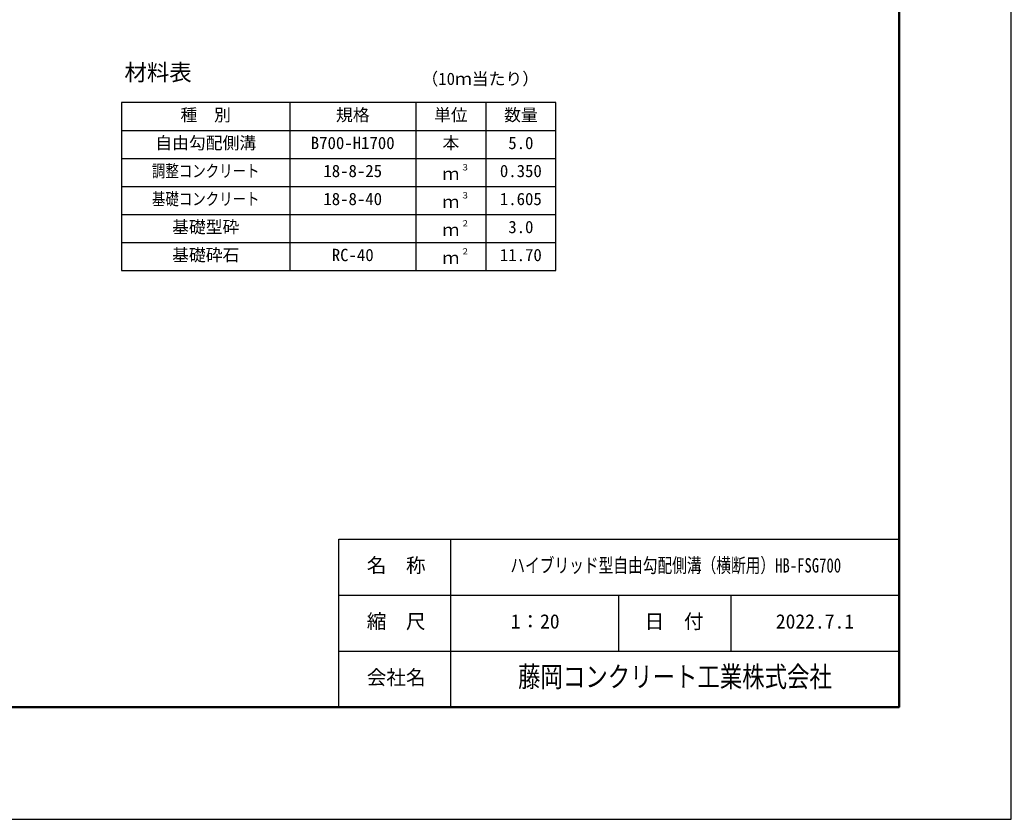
# Model space of a CAD drawing. Units: millimetres, scale not verified. Extents: x -16800 to 16800, y -5940 to 5940.
# Drawn here: x 13262 to 16800, y -5940 to -3086 of the extents above; entities that cross this region are included whole.
import ezdxf
from ezdxf.enums import TextEntityAlignment as Align

# ---------------------------------------------------------------- set-up
doc = ezdxf.new("R2010")
doc.units = ezdxf.units.MM
doc.header["$LTSCALE"] = 20
for name, color, linetype, lineweight in [('0-1_Defpoints', 5, 'Continuous', 25), ('0-3_HYO', 3, 'Continuous', 25), ('0-4_HYO2', 4, 'Continuous', 25), ('0-6_TXT', 7, 'Continuous', 25), ('0-7_WAKU', 3, 'Continuous', 25), ('0-8_WAKU-LINE', 7, 'Continuous', 25)]:
    doc.layers.add(name, color=color, linetype=linetype, lineweight=lineweight)
doc.layers.add('0-9_WAKU-TXT', color=7, linetype='Continuous')
doc.styles.add('ＭＳ ゴシック', font='')
doc.styles.get('ＭＳ ゴシック').set_extended_font_data('MS Gothic')

msp = doc.modelspace()

# ---------------------------------------------------------------- linework, layer by layer
at = {"layer": '0-1_Defpoints'}
msp.add_lwpolyline([(0, -5940), (16800, -5940), (16800, 5940), (0, 5940)], close=True, dxfattribs=at)
at = {"layer": '0-3_HYO'}
for p, q in [((14225, -3381.13), (14225, -3981.13)), ((14675, -3381.13), (14675, -3981.13)), ((14925, -3381.13), (14925, -3981.13)), ((13625, -3481.13), (15175, -3481.13))]:
    msp.add_line(p, q, dxfattribs=at)
msp.add_lwpolyline([(13625, -3981.13), (15175, -3981.13), (15175, -3381.13), (13625, -3381.13)], close=True, dxfattribs=at)
at = {"layer": '0-4_HYO2'}
for p, q in [((13625, -3581.13), (15175, -3581.13)), ((13625, -3681.13), (15175, -3681.13)), ((13625, -3781.13), (15175, -3781.13)), ((13625, -3881.13), (15175, -3881.13))]:
    msp.add_line(p, q, dxfattribs=at)
at = {"layer": '0-7_WAKU'}
for p, q in [((14400, -4940), (16400, -4940)), ((14400, -5540), (14400, -4940))]:
    msp.add_line(p, q, dxfattribs=at)
at = {"layer": '0-7_WAKU', "lineweight": 50}
msp.add_lwpolyline([(400, -5540), (16400, -5540), (16400, 5540), (400, 5540)], close=True, dxfattribs=at)
at = {"layer": '0-8_WAKU-LINE'}
for p, q in [((14800, -5540), (14800, -4940)), ((14400, -5140), (16400, -5140)), ((15400, -5340), (15400, -5140)), ((15800, -5340), (15800, -5140)), ((14400, -5340), (16400, -5340))]:
    msp.add_line(p, q, dxfattribs=at)

# ---------------------------------------------------------------- texts
at = {"layer": '0-6_TXT', "style": 'ＭＳ ゴシック'}
for s, height, p in [('材料表', 58.65, (13635, -3321.12)), ('（10ｍ当たり）', 43.99, (14695, -3332.13)), ('種\u3000別', 43.99, (13835, -3461.13)), ('規格', 43.99, (14390, -3461.13)), ('単位', 43.99, (14740, -3461.13)), ('数量', 43.99, (14990, -3461.13)), ('自由勾配側溝', 43.99, (13745, -3561.13)), ('本', 43.99, (14770, -3561.13)), ('B700-H1700', 43.99, (14300, -3561.13)), ('5.0', 43.99, (15005, -3561.13)), ('18-8-25', 43.99, (14345, -3661.13)), ('３', 21.99, (14835.54, -3630.76)), ('0.350', 43.99, (14975, -3661.13)), ('ｍ', 43.99, (14770, -3671.13)), ('18-8-40', 43.99, (14345, -3761.13)), ('３', 21.99, (14835.54, -3730.76)), ('1.605', 43.99, (14975, -3761.13)), ('ｍ', 43.99, (14770, -3771.13)), ('基礎型砕', 43.99, (13805, -3861.13)), ('２', 21.99, (14835.54, -3830.76)), ('3.0', 43.99, (15005, -3861.13)), ('ｍ', 43.99, (14770, -3871.13)), ('基礎砕石', 43.99, (13805, -3961.13)), ('RC-40', 43.99, (14375, -3961.13)), ('ｍ', 43.99, (14770, -3971.13)), ('２', 21.99, (14835.54, -3930.76)), ('11.70', 43.99, (14975, -3961.13))]:
    msp.add_text(s, height=height, dxfattribs=at).set_placement(p, align=Align.BOTTOM_LEFT)
at = {"layer": '0-6_TXT', "style": 'ＭＳ ゴシック', "width": 0.8}
for s, p in [('調整コンクリート', (13733, -3661.13)), ('基礎コンクリート', (13733, -3761.13))]:
    msp.add_text(s, height=43.99, dxfattribs=at).set_placement(p, align=Align.BOTTOM_LEFT)
at = {"layer": '0-9_WAKU-TXT', "style": 'ＭＳ ゴシック'}
for s, p in [('名\u3000称', (14499.9, -5075)), ('縮\u3000尺', (14499.9, -5275)), ('日\u3000付', (15491.89, -5275)), ('1：20', (15013.5, -5275)), ('2022.7.1', (15960, -5275)), ('会社名', (14499.9, -5475))]:
    msp.add_text(s, height=51.32, dxfattribs=at).set_placement(p, align=Align.BOTTOM_LEFT)
for s, height, width, p in [('ハイブリッド型自由勾配側溝（横断用）HB-FSG700', 51.32, 0.75, (15012.38, -5075)), ('藤岡コンクリート工業株式会社', 73.31, 0.8, (15040, -5490))]:
    msp.add_text(s, height=height, dxfattribs=dict(at, width=width)).set_placement(p, align=Align.BOTTOM_LEFT)

doc.saveas('drawing.dxf')
